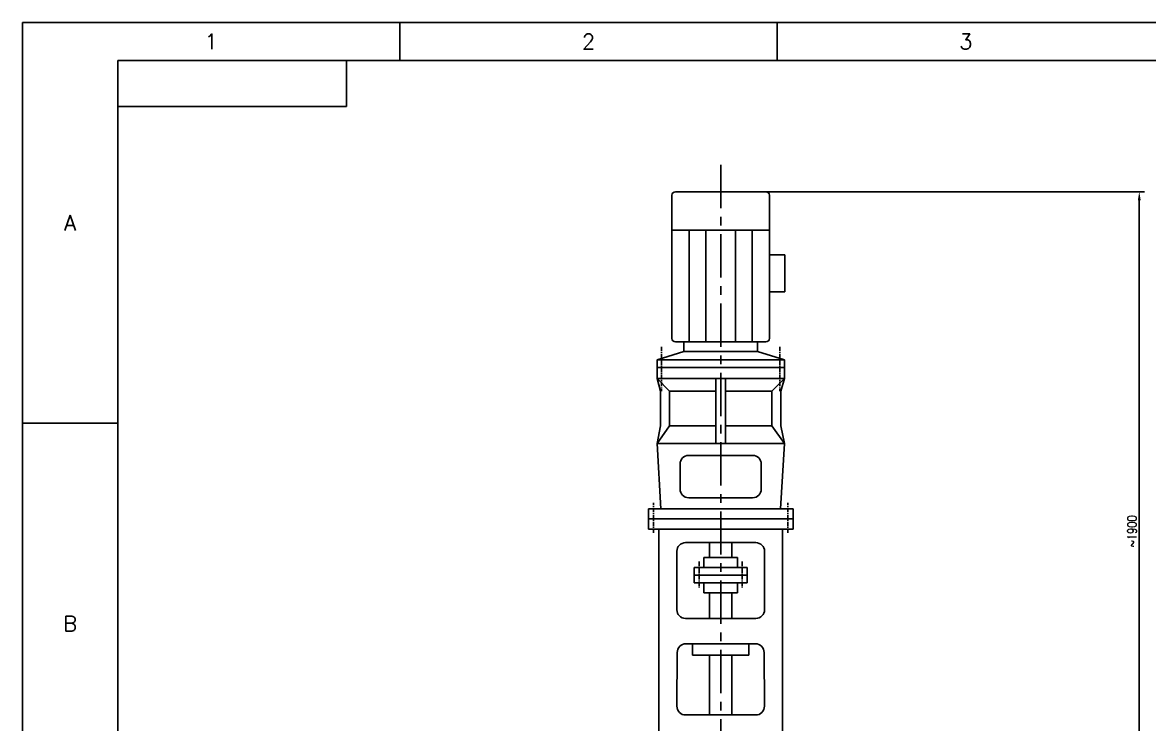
# Model space of a CAD drawing. Header units: millimetres. Extents: x 6795 to 13329, y 1691 to 10942.
# Drawn here: x 6795 to 10048, y 8917 to 10942 of the extents above; entities that cross this region are included whole.
import ezdxf
from ezdxf.enums import TextEntityAlignment as Align

# ---------------------------------------------------------------- set-up
doc = ezdxf.new("R2010")
doc.units = ezdxf.units.MM
doc.header["$LTSCALE"] = 10
doc.linetypes.add('CENTER', pattern=[2, 1.25, -0.25, 0.25, -0.25])
for name, color, linetype in [('1轮廓实线层', 7, 'Continuous'), ('2细线层', 4, 'Continuous'), ('3中心线层', 1, 'CENTER'), ('6文字层', 3, 'Continuous'), ('7标注层', 4, 'Continuous'), ('图框层', 7, 'Continuous')]:
    doc.layers.add(name, color=color, linetype=linetype)
doc.styles.add('PC_TEXTSTYLE', font='romans.shx', dxfattribs={"width": 0.8, "bigfont": 'hzfs.shx'})
doc.styles.add('TH_GBDIM', font='romans.shx', dxfattribs={"width": 0.8, "bigfont": 'gbcbig.shx'})
doc.dimstyles.new('TH_GBDIM', dxfattribs={"dimtxt": 26, "dimasz": 25, "dimexe": 15, "dimexo": 0, "dimgap": 8, "dimtad": 1, "dimdec": 1, "dimzin": 0, "dimdsep": 46, "dimtxsty": 'TH_GBDIM', "dimcen": 20, "dimclrd": 130, "dimclre": 130, "dimclrt": 3, "dimadec": 0, "dimazin": 0, "dimtfac": 0.714286, "dimtdec": 1, "dimtmove": 0, "dimatfit": 3, "dimfxl": 0, "dimtolj": 1, "dimtzin": 0, "dimlwd": -1, "dimlwe": -1, "dimarcsym": 0})

# ---------------------------------------------------------------- blocks, each defined once
blk = doc.blocks.new('*D35')
at = {"layer": '7标注层', "color": 130, "ltscale": 2}
for p, q in [((8810.2, 10453.8), (10033.4, 10453.8)), ((10018.4, 8518.8), (10018.4, 10428.8)), ((9704.4, 8493.8), (10033.4, 8493.8))]:
    blk.add_line(p, q, dxfattribs=at)
for points in [[(10014.2, 10428.8), (10022.6, 10428.8), (10018.4, 10453.8)], [(10014.2, 8518.8), (10022.6, 8518.8), (10018.4, 8493.8)]]:
    blk.add_solid(points, dxfattribs=at)
at = {"layer": 'Defpoints', "color": 0, "ltscale": 2}
for p in [(8810.2, 10453.8), (10018.4, 10453.8), (9704.4, 8493.8)]:
    blk.add_point(p, dxfattribs=at)
at = {"layer": '7标注层', "color": 3, "ltscale": 2, "insert": (9997.4, 9473.8), "char_height": 26, "attachment_point": 5, "rotation": 90, "style": 'TH_GBDIM'}
blk.add_mtext('\\A1;~1900', dxfattribs=at)
blk = doc.blocks.new('PC_TYDH_BLOCK')
at = {"layer": '2细线层', "linetype": 'Continuous'}
for p in [(60, 0), (0, -12)]:
    blk.add_line(p, (60, -12), dxfattribs=at)
at = {"layer": '6文字层', "style": 'PC_TEXTSTYLE', "width": 1.815486}
blk.add_attdef('图样代号', text='', height=7, rotation=180, dxfattribs=at).set_placement((58.24, -2.4), (2.35, -2.4), align=Align.FIT)

msp = doc.modelspace()

# ---------------------------------------------------------------- linework, layer by layer
for p, q in [((8669.59, 10443.82), (8669.59, 10030.69)), ((8940.85, 10453.82), (8679.59, 10453.82)), ((8950.85, 10443.82), (8950.85, 10030.69)), ((8669.59, 10343.64), (8950.85, 10343.64)), ((8719.37, 10343.64), (8719.37, 10020.69)), ((8767.49, 10343.64), (8767.49, 10020.69)), ((8852.95, 10343.64), (8852.95, 10020.69)), ((8901.07, 10343.64), (8901.07, 10020.69)), ((8950.85, 10271.72), (8995.02, 10271.72)), ((8995.02, 10271.72), (8995.02, 10164.99)), ((8995.02, 10164.99), (8950.85, 10164.99)), ((8679.59, 10020.69), (8810.22, 10020.69)), ((8703.91, 10020.69), (8703.91, 9993.49)), ((8940.85, 10020.69), (8810.22, 10020.69)), ((8940.85, 10020.69), (8810.22, 10020.69)), ((8916.53, 10020.69), (8916.53, 9993.49)), ((8703.91, 9993.49), (8626.49, 9969.32)), ((8703.91, 9993.49), (8810.22, 9993.49)), ((8916.53, 9993.49), (8810.22, 9993.49)), ((8916.53, 9993.49), (8993.95, 9969.32)), ((8626.49, 9969.32), (8626.49, 9946.98)), ((8626.49, 9969.32), (8810.22, 9969.32)), ((8993.95, 9969.32), (8810.22, 9969.32)), ((8993.95, 9969.32), (8993.95, 9946.98)), ((8626.49, 9946.98), (8810.22, 9946.98)), ((8626.49, 9946.98), (8626.49, 9914.99)), ((8993.95, 9946.98), (8810.22, 9946.98)), ((8993.95, 9946.98), (8993.95, 9914.99)), ((8626.49, 9914.99), (8810.22, 9914.99)), ((8626.49, 9914.99), (8662.72, 9878.76)), ((8626.49, 9914.99), (8636.2, 9878.76)), ((8796.6, 9914.99), (8796.6, 9727.21)), ((8993.95, 9914.99), (8810.22, 9914.99)), ((8823.84, 9914.99), (8823.84, 9727.21)), ((8993.95, 9914.99), (8957.72, 9878.76)), ((8993.95, 9914.99), (8984.24, 9878.76)), ((8636.2, 9878.76), (8636.2, 9778.3)), ((8662.72, 9878.76), (8796.6, 9878.76)), ((8662.72, 9878.76), (8662.72, 9778.3)), ((8957.72, 9878.76), (8823.84, 9878.76)), ((8957.72, 9878.76), (8957.72, 9778.3)), ((8984.24, 9878.76), (8984.24, 9778.3)), ((8662.72, 9778.3), (8626.49, 9727.21)), ((8636.2, 9778.3), (8626.49, 9727.21)), ((8662.72, 9778.3), (8796.6, 9778.3)), ((8957.72, 9778.3), (8823.84, 9778.3)), ((8957.72, 9778.3), (8993.95, 9727.21)), ((8984.24, 9778.3), (8993.95, 9727.21)), ((8626.49, 9727.21), (8810.22, 9727.21)), ((8626.49, 9727.21), (8637.36, 9539.43)), ((8993.95, 9727.21), (8810.22, 9727.21)), ((8993.95, 9727.21), (8983.08, 9539.43)), ((8810.22, 9693.34), (8717.93, 9693.34)), ((8810.22, 9693.34), (8902.51, 9693.34)), ((8692.93, 9668.34), (8692.93, 9596.26)), ((8927.51, 9668.34), (8927.51, 9596.26)), ((8717.93, 9571.26), (8810.22, 9571.26)), ((8902.51, 9571.26), (8810.22, 9571.26)), ((8810.22, 9539.43), (8601.43, 9539.43)), ((8601.43, 9509.91), (8601.43, 9539.43)), ((8810.22, 9539.43), (9019.01, 9539.43)), ((9019.01, 9509.91), (9019.01, 9539.43)), ((8810.22, 9509.91), (8601.43, 9509.91)), ((8601.43, 9509.91), (8601.43, 9480.4)), ((8810.22, 9509.91), (9019.01, 9509.91)), ((9019.01, 9509.91), (9019.01, 9480.4)), ((8810.22, 9480.4), (8601.43, 9480.4)), ((8631.82, 9480.4), (8631.82, 8569.91)), ((8810.22, 9480.4), (9019.01, 9480.4)), ((8988.62, 9480.4), (8988.62, 8569.91)), ((8810.22, 9441.5), (8708.66, 9441.5)), ((8777.72, 9398.49), (8777.72, 9441.5)), ((8810.22, 9441.5), (8911.78, 9441.5)), ((8842.72, 9398.49), (8842.72, 9441.5)), ((8683.66, 9416.5), (8683.66, 9247.73)), ((8936.78, 9416.5), (8936.78, 9247.73)), ((8810.22, 9369.85), (8734.08, 9369.85)), ((8734.08, 9369.85), (8734.08, 9347.5)), ((8810.22, 9398.49), (8761.41, 9398.49)), ((8761.41, 9398.49), (8761.41, 9369.85)), ((8810.22, 9398.49), (8859.03, 9398.49)), ((8810.22, 9369.85), (8886.36, 9369.85)), ((8859.03, 9398.49), (8859.03, 9369.85)), ((8886.36, 9369.85), (8886.36, 9347.5)), ((8734.08, 9347.5), (8777.72, 9347.5)), ((8734.08, 9347.5), (8810.22, 9347.5)), ((8734.08, 9325.16), (8734.08, 9347.5)), ((8886.36, 9347.5), (8810.22, 9347.5)), ((8886.36, 9347.5), (8842.72, 9347.5)), ((8886.36, 9325.16), (8886.36, 9347.5)), ((8810.22, 9325.16), (8734.08, 9325.16)), ((8761.41, 9296.51), (8761.41, 9325.16)), ((8810.22, 9325.16), (8886.36, 9325.16)), ((8859.03, 9296.51), (8859.03, 9325.16)), ((8810.22, 9296.51), (8761.41, 9296.51)), ((8777.72, 9222.73), (8777.72, 9296.51)), ((8810.22, 9296.51), (8859.03, 9296.51)), ((8842.72, 9222.73), (8842.72, 9296.51)), ((8708.66, 9222.73), (8810.22, 9222.73)), ((8911.78, 9222.73), (8810.22, 9222.73)), ((8810.22, 9149.66), (8709.88, 9149.66)), ((8728.61, 9149.66), (8728.61, 9117.14)), ((8810.22, 9149.66), (8910.56, 9149.66)), ((8891.83, 9149.66), (8891.83, 9117.14)), ((8684.88, 9124.66), (8683.93, 8969.35)), ((8728.61, 9117.14), (8810.22, 9117.14)), ((8777.72, 8944.2), (8777.72, 9117.14)), ((8891.83, 9117.14), (8810.22, 9117.14)), ((8842.72, 8944.2), (8842.72, 9117.14)), ((8935.56, 9124.66), (8936.51, 8969.35)), ((8708.93, 8944.2), (8810.22, 8944.2)), ((8911.51, 8944.2), (8810.22, 8944.2))]:
    msp.add_line(p, q)
for centre, radius, start, end in [((8679.59, 10443.82), 10, 90, 180), ((8940.85, 10443.82), 10, 0, 90), ((8679.59, 10030.69), 10, 180, 270), ((8940.85, 10030.69), 10, 270, 0), ((8940.85, 10030.69), 10, 270, 360), ((8717.93, 9668.34), 25, 90, 180), ((8902.51, 9668.34), 25, 0, 90), ((8717.93, 9596.26), 25, 180, 270), ((8902.51, 9596.26), 25, 270, 0), ((8708.66, 9416.5), 25, 90, 180), ((8911.78, 9416.5), 25, 0, 90), ((8708.66, 9247.73), 25, 180, 270), ((8911.78, 9247.73), 25, 270, 0), ((8709.88, 9124.66), 25, 90, 180), ((8910.56, 9124.66), 25, 0, 90), ((8708.93, 8969.2), 25, 179.64727, 270), ((8911.51, 8969.2), 25, 270, 0.35273)]:
    msp.add_arc(centre, radius, start, end)
at = {"layer": '1轮廓实线层', "ltscale": 2}
for p in [(7070.2, 1801.27), (13219.2, 10832.27)]:
    msp.add_line(p, (7070.2, 10832.27), dxfattribs=at)
at = {"layer": '2细线层', "ltscale": 2}
for p, q in [((6795.2, 1691.27), (6795.2, 10942.27)), ((13329.2, 10942.27), (6795.2, 10942.27)), ((6795.2, 10942.27), (6795.2, 10832.27)), ((7884.2, 10942.27), (7884.2, 10832.27)), ((8973.2, 10942.27), (8973.2, 10832.27)), ((6795.2, 9785.9), (7070.2, 9785.9))]:
    msp.add_line(p, q, dxfattribs=at)
at = {"layer": '3中心线层', "ltscale": 10}
msp.add_line((8810.22, 10531.87), (8810.22, 5873.9), dxfattribs=at)
at = {"layer": '3中心线层'}
for p, q in [((8639.3, 10006.28), (8639.3, 9878.64)), ((8981.14, 10006.28), (8981.14, 9878.64)), ((8616.73, 9469.52), (8616.73, 9556.36)), ((9003.71, 9469.52), (9003.71, 9556.36)), ((8747.82, 9387.21), (8747.82, 9311.16)), ((8872.62, 9387.21), (8872.62, 9311.16))]:
    msp.add_line(p, q, dxfattribs=at)

# ---------------------------------------------------------------- block references
at = {"layer": '图框层', "xscale": 11, "yscale": 11, "zscale": 11}
msp.add_blockref('PC_TYDH_BLOCK', (7070.2, 10832.27), dxfattribs=at)

# ---------------------------------------------------------------- texts
at = {"layer": '6文字层', "style": 'PC_TEXTSTYLE'}
for s, p in [('1', (7339.7, 10887.27)), ('2', (8428.7, 10887.27)), ('3', (9517.7, 10887.27)), ('A', (6932.7, 10364.08)), ('B', (6932.7, 9207.71))]:
    msp.add_text(s, height=44, dxfattribs=at).set_placement(p, align=Align.MIDDLE)

# ---------------------------------------------------------------- dimensions: what is measured, and where the dimension line sits
at = {"layer": '7标注层'}
dim = msp.add_linear_dim(base=(10018.4, 10453.82), p1=(9704.36, 8493.78), p2=(8810.22, 10453.82), angle=90, text='~1900', dimstyle='TH_GBDIM', override={"dimgap": 8, "dimtad": 1, "dimjust": 0, "dimse1": 0, "dimse2": 0, "dimsd1": 0, "dimsd2": 0, "dimclrt": 3, "dimtvp": 0}, dxfattribs=at)
dim.commit()
dim.dimension.update_dxf_attribs({"geometry": '*D35', "text_midpoint": (9997.4, 9473.8)})

doc.saveas('drawing.dxf')
